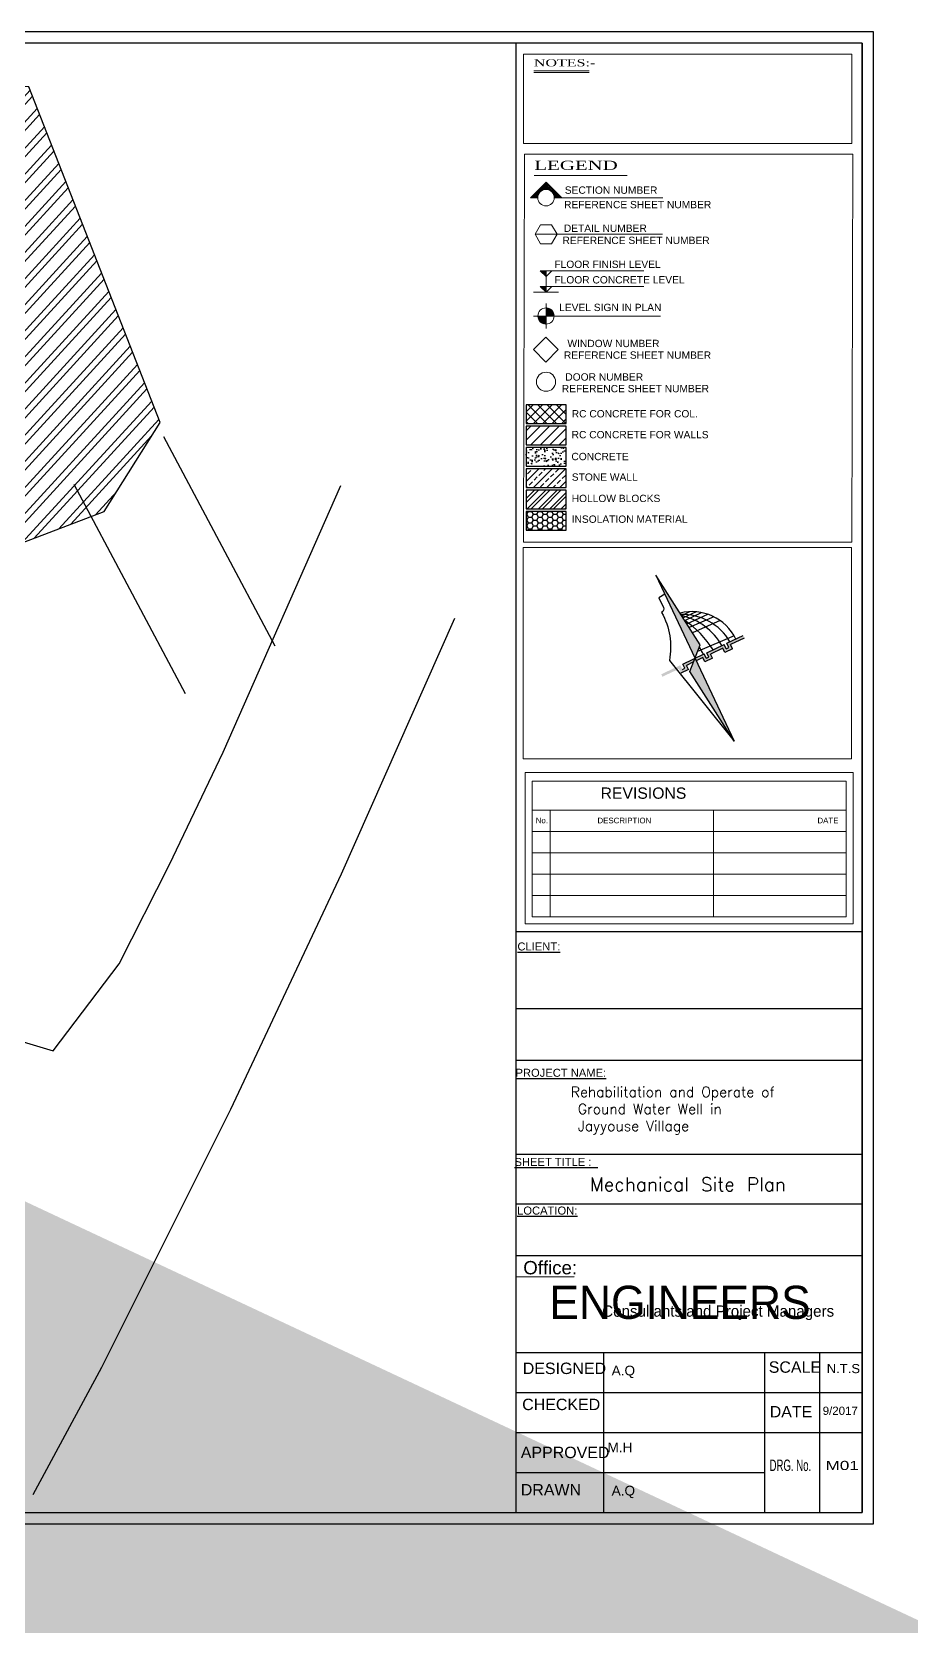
# Model space of a CAD drawing. Header units: inches. Extents: x 191440 to 383551, y 141400 to 284946.
# Drawn here: x 191705.41 to 191728.69, y 141614.04 to 141656.25 of the extents above; entities that cross this region are included whole.
import ezdxf
from ezdxf.enums import TextEntityAlignment as Align

# ---------------------------------------------------------------- set-up
doc = ezdxf.new("R2010")
doc.units = ezdxf.units.IN
doc.header["$MEASUREMENT"] = 0
for name, color, linetype in [('AS', 3, 'Continuous'), ('dim-f', 8, 'Continuous'), ('HOME', 8, 'Continuous'), ('I - Outline', 60, 'Continuous'), ('Sanitary', 6, 'Continuous'), ('VP', 7, 'Continuous')]:
    doc.layers.add(name, color=color, linetype=linetype)
doc.styles.add('5MM', font='simplex.shx', dxfattribs={"height": 1.25})
doc.styles.add('ROMAND10', font='ROMAND.shx', dxfattribs={"height": 0.2})
doc.styles.add('ROMANS', font='romans', dxfattribs={"height": 1})
doc.styles.add('ROMANT', font='romantic.ttf', dxfattribs={"height": 20})
doc.styles.get("Standard").update_dxf_attribs({"font": 'txt.shx', "height": 0.2})
doc.styles.add('STYLE7', font='swissi.ttf')
doc.dimstyles.new('osama', dxfattribs={"dimtxt": 50, "dimasz": 45, "dimexe": 0.18, "dimexo": 0.0625, "dimgap": 0.2, "dimtad": 0, "dimdec": 0, "dimzin": 0, "dimdsep": 46, "dimtxsty": 'ROMANS', "dimcen": 0, "dimse1": 1, "dimse2": 1, "dimclrd": 3, "dimclre": 3, "dimclrt": 5, "dimadec": 0, "dimazin": 0, "dimtfac": 0.6, "dimtdec": 0, "dimtmove": 2, "dimatfit": 3, "dimfxl": 1, "dimtolj": 1, "dimtzin": 0, "dimarcsym": 0})

# ---------------------------------------------------------------- blocks, each defined once
blk = doc.blocks.new('engineers')
at = {"layer": 'dim-f', "char_height": 1.25, "attachment_point": 1, "style": '5MM'}
for s, width, insert in [('\\pt0.5;{\\fGill Sans MT|b0|i0|c0|p34;\\H1.08x;\\C30;\\c2254834;ENGINEERS\\P\\ptz;   \\P\\H0.92593x;  }', 116.5, (16.033, 18.44)), ('{\\fGill Sans MT|b0|i0|c0|p34;\\H1.08x;\\C152;\\c12285479; \\H0.34074x;Consultants and Project Managers}', 11.50217, (17.683, 17.64))]:
    blk.add_mtext_dynamic_manual_height_columns(s, width=width, gutter_width=6.25, heights=[0], dxfattribs=dict(at, insert=insert))
blk = doc.blocks.new('A$C18BE6784')
h = blk.add_hatch(color=1)
h.paths.add_polyline_path([(0, 10.195), (0, 5.097), (0, 5.097), (0.583, 5.652)])
h.paths.add_polyline_path([(0, 5.097), (-0.569, 4.555), (0, 0)])
h = blk.add_hatch(color=1)
h.paths.add_polyline_path([(0, 10.195), (0, 5.097), (0, 5.097), (0.583, 5.652)])
h.paths.add_polyline_path([(0, 5.097), (-0.569, 4.555), (0, 0)])
h = blk.add_hatch(color=3)
h.paths.add_polyline_path([(2.953, 5.097), (1.953, 5.097), (1.953, 4.835), (1.794, 4.835), (1.794, 5.097), (0.725, 5.097), (0.725, 4.835), (0.566, 4.835), (0.566, 5.097), (0, 5.097), (0, 5.097), (0, 4.946), (0.412, 4.946), (0.412, 4.684), (0.874, 4.684), (0.874, 4.946), (1.64, 4.946), (1.64, 4.684), (2.103, 4.684), (2.103, 4.946), (2.953, 4.946)])
h.paths.add_polyline_path([(0, 5.097), (0, 5.097), (-0.745, 5.097), (-0.745, 4.835), (-0.904, 4.835), (-0.904, 5.097), (-1.216, 5.097), (-1.18, 4.946), (-1.058, 4.946), (-1.058, 4.684), (-0.596, 4.684), (-0.596, 4.946), (-0.158, 4.946)])
h.paths.add_polyline_path([(-1.216, 5.097), (-2.075, 5.097), (-2.075, 4.946), (-1.18, 4.946)])
h = blk.add_hatch(color=3)
h.paths.add_polyline_path([(2.953, 5.097), (1.953, 5.097), (1.953, 4.835), (1.794, 4.835), (1.794, 5.097), (0.725, 5.097), (0.725, 4.835), (0.566, 4.835), (0.566, 5.097), (0, 5.097), (0, 5.097), (0, 4.946), (0.412, 4.946), (0.412, 4.684), (0.874, 4.684), (0.874, 4.946), (1.64, 4.946), (1.64, 4.684), (2.103, 4.684), (2.103, 4.946), (2.953, 4.946)])
h.paths.add_polyline_path([(0, 5.097), (0, 5.097), (-0.745, 5.097), (-0.745, 4.835), (-0.904, 4.835), (-0.904, 5.097), (-1.216, 5.097), (-1.18, 4.946), (-1.058, 4.946), (-1.058, 4.684), (-0.596, 4.684), (-0.596, 4.946), (-0.158, 4.946)])
h.paths.add_polyline_path([(-1.216, 5.097), (-2.075, 5.097), (-2.075, 4.946), (-1.18, 4.946)])
for p, q in [((0.832, 7.569), (0.339, 7.556)), ((0.832, 7.569), (0.339, 7.556)), ((1.162, 7.407), (0.358, 7.407)), ((1.162, 7.407), (0.358, 7.407)), ((0.379, 7.246), (1.416, 7.239)), ((0.379, 7.246), (1.416, 7.239)), ((0.406, 7.032), (1.685, 7.011)), ((0.406, 7.032), (1.685, 7.011)), ((1.93, 6.739), (0.439, 6.773)), ((1.93, 6.739), (0.439, 6.773)), ((2.162, 6.392), (0.483, 6.43)), ((2.162, 6.392), (0.483, 6.43)), ((2.498, 5.307), (0.293, 5.376)), ((2.498, 5.307), (0.293, 5.376))]:
    blk.add_line(p, q)
at = {"color": 3}
for p, q in [((-0.596, 4.684), (-1.058, 4.684)), ((-0.596, 4.684), (-1.058, 4.684)), ((-0.904, 4.835), (-0.745, 4.835)), ((-0.904, 4.835), (-0.745, 4.835)), ((-0.745, 5.097), (0.566, 5.097)), ((-0.745, 4.835), (-0.745, 5.097)), ((-0.745, 5.097), (0.566, 5.097)), ((-0.745, 4.835), (-0.745, 5.097)), ((-0.158, 4.946), (-0.596, 4.946)), ((-0.596, 4.684), (-0.596, 4.946)), ((-0.158, 4.946), (-0.596, 4.946)), ((-0.596, 4.684), (-0.596, 4.946)), ((0.412, 4.946), (0, 4.946)), ((0.412, 4.946), (0, 4.946)), ((0.412, 4.684), (0.412, 4.946)), ((0.412, 4.684), (0.412, 4.946)), ((0.874, 4.684), (0.412, 4.684)), ((0.874, 4.684), (0.412, 4.684)), ((0.566, 4.835), (0.566, 5.097)), ((0.566, 4.835), (0.566, 5.097)), ((0.566, 4.835), (0.725, 4.835)), ((0.566, 4.835), (0.725, 4.835)), ((0.725, 5.097), (1.794, 5.097)), ((0.725, 4.835), (0.725, 5.097)), ((0.725, 5.097), (1.794, 5.097)), ((0.725, 4.835), (0.725, 5.097)), ((1.64, 4.946), (0.874, 4.946)), ((0.874, 4.684), (0.874, 4.946)), ((1.64, 4.946), (0.874, 4.946)), ((0.874, 4.684), (0.874, 4.946)), ((1.64, 4.684), (1.64, 4.946)), ((1.64, 4.684), (1.64, 4.946)), ((2.103, 4.684), (1.64, 4.684)), ((2.103, 4.684), (1.64, 4.684)), ((1.794, 4.835), (1.794, 5.097)), ((1.794, 4.835), (1.794, 5.097)), ((1.794, 4.835), (1.953, 4.835)), ((1.794, 4.835), (1.953, 4.835)), ((1.953, 5.097), (2.953, 5.097)), ((1.953, 4.835), (1.953, 5.097)), ((1.953, 5.097), (2.953, 5.097)), ((1.953, 4.835), (1.953, 5.097)), ((2.953, 4.946), (2.103, 4.946)), ((2.103, 4.684), (2.103, 4.946)), ((2.953, 4.946), (2.103, 4.946)), ((2.103, 4.684), (2.103, 4.946))]:
    blk.add_line(p, q, dxfattribs=at)
at = {"color": 1}
blk.add_lwpolyline([(0, 10.195), (0, 0), (-0.569, 4.555), (0.583, 5.652), (0, 10.195)], dxfattribs=at)
blk.add_lwpolyline([(0, 10.195), (0, 0), (-0.569, 4.555), (0.583, 5.652), (0, 10.195)], dxfattribs=at)
blk.add_lwpolyline([(0, 9.034), (-0.378, 8.997), (-0.378, 8.399, -0.373571), (-0.594, 8.194, -0.17897), (-1.337, 5.604), (0, 0)], format="xyb")
blk.add_lwpolyline([(0, 9.034), (-0.378, 8.997), (-0.378, 8.399, -0.373571), (-0.594, 8.194, -0.17897), (-1.337, 5.604), (0, 0)], format="xyb")
for centre, radius, start, end in [((-0.197, 5.067), 2.705, 0.64029, 79.04621), ((-0.197, 5.067), 2.705, 0.64029, 79.04621), ((-0.926, 4.825), 3.084, 5.05852, 66.01702), ((-0.926, 4.825), 3.084, 5.05852, 66.01702), ((-1.772, 4.849), 3.433, 4.14076, 52.06066), ((-1.772, 4.849), 3.433, 4.14076, 52.06066), ((-4.358, 4.433), 5.509, 6.92812, 30.71525), ((-4.358, 4.433), 5.509, 6.92812, 30.71525), ((-9.094, 4.766), 9.612, 1.97731, 4.73572), ((-9.094, 4.766), 9.612, 1.97731, 4.73572)]:
    blk.add_arc(centre, radius, start, end)

msp = doc.modelspace()

# ---------------------------------------------------------------- hatches: boundary and pattern name
at = {"layer": 'HOME'}
h = msp.add_hatch(dxfattribs=at)
h.set_pattern_fill('ANSI32', color=256, scale=0.049, angle=2.519415)
h.set_pattern_definition([(47.5194149, (46187.5836, -43365.69344), (-0.344212591, 0.3151982199), []), (47.5194149, (46187.8034, -43365.68377), (-0.344212591, 0.3151982199), [])])
h.paths.add_polyline_path([(191695.84798, 141652.45142), (191695.5274, 141652.2728), (191695.2147, 141652.83402), (191691.94846, 141651.18138), (191693.29673, 141648.51671), (191691.90256, 141647.81129), (191694.38504, 141642.90499), (191696.67094, 141644.00554), (191697.92624, 141641.39822), (191700.6357, 141640.99769), (191707.32819, 141643.55267), (191708.80603, 141645.90575), (191705.32675, 141654.79327), (191702.9342, 141654.96379), (191701.59169, 141654.26888), (191701.31939, 141654.79494)])
at = {"layer": 'I - Outline'}
h = msp.add_hatch(dxfattribs=at)
h.set_pattern_fill('ANSI37', color=8, scale=1.411978)
h.set_pattern_definition([(45, (190816.17322, 141619.47754), (-0.124802422, 0.124802422), []), (135, (190816.17322, 141619.47754), (-0.124802422, -0.124802422), [])])
h.paths.add_polyline_path([(191719.55689, 141646.37573), (191718.49791, 141646.37573), (191718.49791, 141645.88154), (191719.55689, 141645.88154)])
h = msp.add_hatch(dxfattribs=at)
h.set_pattern_fill('ANSI31', color=8, scale=1.411978)
h.set_pattern_definition([(45, (190816.17322, 141619.47754), (-0.124802422, 0.124802422), [])])
h.paths.add_polyline_path([(191719.55689, 141645.31674), (191719.55689, 141645.81094), (191718.49791, 141645.81094), (191718.49791, 141645.31674)])
h = msp.add_hatch(dxfattribs=at)
h.set_pattern_fill('AR-CONC', color=8, scale=0.042359)
h.set_pattern_definition([(50, (190816.17322, 141619.47754), (0.30382673, -0.026581394), [0.03176951, -0.34946461]), (355, (190816.17322, 141619.47754), (-0.05877416, 0.31862367), [0.02541561, -0.27957169]), (100.451444, (190816.19854, 141619.47533), (0.24505257, 0.29204228), [0.02699993, -0.29699922]), (46.1842, (190816.17322, 141619.56226), (0.45207645, -0.07011289), [0.04765426, -0.52419691]), (96.635635, (190816.2109, 141619.5564), (0.3959167, 0.41263027), [0.04049992, -0.44549908]), (351.184164, (190816.17322, 141619.56226), (0.3959167, 0.41263027), [0.03812341, -0.41935753]), (21, (190816.21558, 141619.54108), (0.25284593, -0.17054673), [0.03176951, -0.34946461]), (326, (190816.21558, 141619.54108), (0.10306678, 0.30716882), [0.02541561, -0.27957169]), (71.451445, (190816.23665, 141619.52687), (0.35591271, 0.13662209), [0.02699993, -0.29699922]), (37.5, (190816.17322, 141619.47754), (0.005150835, 0.141011662), [0, -0.27618294, 0, -0.283807623, 0, -0.28063067]), (7.5, (190816.17322, 141619.47754), (0.111434537, 0.167070224), [0, -0.161812704, 0, -0.269829038, 0, -0.10695735]), (327.5, (190816.07876, 141619.47754), (0.226123696, -0.009554096), [0, -0.105898367, 0, -0.330402904, 0, -0.438419238]), (317.5, (190816.0364, 141619.47754), (0.24703385, 0.042403816), [0, -0.137667877, 0, -0.219421416, 0, -0.3113412])])
h.paths.add_polyline_path([(191719.55689, 141645.24615), (191718.49791, 141645.24615), (191718.49791, 141644.75195), (191719.55689, 141644.75195)])
h = msp.add_hatch(dxfattribs=at)
h.set_pattern_fill('ANSI33', color=8, scale=0.988385)
h.set_pattern_definition([(45, (190816.17322, 141619.47754), (-0.17472339, 0.17472339), []), (45, (190816.34795, 141619.47754), (-0.17472339, 0.17472339), [0.123548094, -0.061774047])])
h.paths.add_polyline_path([(191719.55689, 141644.68135), (191718.49791, 141644.68135), (191718.49791, 141644.18716), (191719.55689, 141644.18716)])
h = msp.add_hatch(dxfattribs=at)
h.set_pattern_fill('ANSI32', color=8, scale=0.564791)
h.set_pattern_definition([(45, (190816.17322, 141619.47754), (-0.149762906, 0.149762906), []), (45, (190816.27307, 141619.47754), (-0.149762906, 0.149762906), [])])
h.paths.add_polyline_path([(191719.55689, 141644.11656), (191718.49791, 141644.11656), (191718.49791, 141643.62237), (191719.55689, 141643.62237)])
h = msp.add_hatch(dxfattribs=at)
h.set_pattern_fill('HONEY', color=8, scale=0.705989)
h.set_pattern_definition([(0, (190816.173224, 141619.47754), (0.132372958, 0.076425563), [0.088248639, -0.176497278]), (120, (190816.173224, 141619.47754), (-0.132372958, 0.076425563), [0.088248639, -0.176497278]), (60, (190816.173224, 141619.47754), (0, 0.152851126), [-0.176497278, 0.088248639])])
h.paths.add_polyline_path([(191719.55689, 141643.55177), (191718.49791, 141643.55177), (191718.49791, 141643.05758), (191719.55689, 141643.05758)])

# ---------------------------------------------------------------- linework, layer by layer
msp.add_lwpolyline([(191727.69337, 141656.24678), (191670.19337, 141656.24678), (191670.19337, 141616.74678), (191727.69337, 141616.74678), (191727.69337, 141656.24678)])
msp.add_lwpolyline([(191727.39337, 141655.94678), (191670.49337, 141655.94678), (191670.49337, 141617.04678), (191727.39337, 141617.04678)], close=True)
at = {"layer": 'AS', "flags": 128}
msp.add_lwpolyline([(191692.37971, 141617.5146), (191693.46147, 141617.83489), (191697.96995, 141618.99219), (191698.58627, 141619.93119), (191699.62037, 141622.29493), (191702.70179, 141630.24707), (191705.97621, 141629.27531), (191707.72339, 141631.57209), (191709.05589, 141634.20621), (191710.47266, 141637.17736), (191713.59524, 141644.23945)], dxfattribs=at)
at = {"layer": 'AS', "elevation": 2.025, "flags": 128}
msp.add_lwpolyline([(191716.59894, 141640.71808), (191713.59678, 141633.94457), (191710.66871, 141627.71684), (191707.25472, 141620.88516), (191705.43235, 141617.5146)], dxfattribs=at)
at = {"layer": 'HOME'}
for p, q in [((191708.89408, 141645.53339, -220.765), (191711.84309, 141639.98994, -220.765)), ((191706.52258, 141644.2718, -220.765), (191709.47158, 141638.72835, -220.765))]:
    msp.add_line(p, q, dxfattribs=at)
at = {"layer": 'HOME', "elevation": 3.777, "flags": 128}
msp.add_lwpolyline([(191705.32675, 141654.79327), (191702.9342, 141654.96379), (191701.59169, 141654.26888), (191701.31939, 141654.79494), (191695.84798, 141652.45142), (191695.5274, 141652.2728), (191695.2147, 141652.83402), (191691.94846, 141651.18138), (191693.29673, 141648.51671), (191691.90256, 141647.81129), (191694.38504, 141642.90499), (191696.67094, 141644.00554), (191697.92624, 141641.39822), (191700.6357, 141640.99769), (191707.32819, 141643.55267), (191708.80603, 141645.90575), (191705.32675, 141654.79327)], dxfattribs=at)
at = {"layer": 'I - Outline', "color": 7}
for p, q in [((191718.22978, 141617.04678), (191718.23038, 141655.94666)), ((191727.39337, 141655.94678), (191727.39337, 141617.04678)), ((191727.40016, 141632.41846), (191718.22931, 141632.41833)), ((191727.38366, 141630.3854), (191718.23069, 141630.38528)), ((191718.23008, 141629.02215), (191727.40105, 141629.02227)), ((191718.23008, 141629.02215), (191727.40105, 141629.02227)), ((191727.39336, 141626.52582), (191718.22991, 141626.52592)), ((191718.22965, 141625.21896), (191727.40035, 141625.21909)), ((191727.40053, 141623.84865), (191718.22968, 141623.84853)), ((191718.22979, 141621.28488), (191727.40049, 141621.285)), ((191720.54528, 141621.28491), (191720.54536, 141617.04678)), ((191724.8065, 141621.28494), (191724.80658, 141617.04678)), ((191726.26379, 141621.28499), (191726.26387, 141617.04678)), ((191718.2298, 141620.22589), (191727.4005, 141620.22602)), ((191718.22982, 141619.16691), (191727.40052, 141619.16704)), ((191718.22983, 141618.10793), (191724.80656, 141618.10805))]:
    msp.add_line(p, q, dxfattribs=at)
at = {"layer": 'I - Outline', "color": 8, "lineweight": 0}
for p, q in [((191718.43014, 141653.29436), (191718.43038, 141655.65295)), ((191718.43038, 141655.65295), (191727.1223, 141655.65306)), ((191727.1223, 141655.65306), (191727.12206, 141653.29448)), ((191718.69977, 141655.21729), (191720.1628, 141655.21731)), ((191718.69977, 141655.16913), (191720.1628, 141655.16916)), ((191727.12206, 141653.29448), (191718.43014, 141653.29436)), ((191718.43033, 141642.74166), (191718.45848, 141653.01197)), ((191718.45848, 141653.01197), (191727.1504, 141653.01208)), ((191727.1504, 141653.01208), (191727.12225, 141642.74178)), ((191718.7097, 141652.44723), (191721.17247, 141652.44728)), ((191718.92384, 141652.05015), (191718.86662, 141652.10737)), ((191718.95673, 141652.06401), (191718.88999, 141652.13074)), ((191718.99467, 141652.07281), (191718.91336, 141652.15412)), ((191718.92451, 141652.0505), (191719.02483, 141652.15082)), ((191718.99338, 141652.07262), (191719.02483, 141652.10407)), ((191719.09908, 141652.06189), (191719.02483, 141652.13615)), ((191719.08163, 141652.06739), (191719.15619, 141652.14195)), ((191719.11597, 141652.05498), (191719.17956, 141652.11858)), ((191719.14597, 141652.03823), (191719.20294, 141652.0952)), ((191718.80641, 141651.85648), (191718.61573, 141651.85648)), ((191718.65006, 141651.85648), (191718.6329, 141651.87364)), ((191718.6968, 141651.85648), (191718.65627, 141651.89701)), ((191718.74355, 141651.85648), (191718.67964, 141651.92038)), ((191718.7903, 141651.85648), (191718.70301, 141651.94376)), ((191718.80831, 141651.88521), (191718.72639, 141651.96713)), ((191718.7305, 141651.85648), (191718.83081, 141651.9568)), ((191718.8169, 141651.92336), (191718.74976, 141651.9905)), ((191718.83061, 141651.9564), (191718.77313, 141652.01388)), ((191718.77724, 141651.85648), (191718.80869, 141651.88793)), ((191718.84845, 141651.98531), (191718.7965, 141652.03725)), ((191718.86998, 141652.01052), (191718.81987, 141652.06062)), ((191718.89507, 141652.03218), (191718.84325, 141652.084)), ((191719.03985, 141652.07438), (191719.02483, 141652.0894)), ((191719.17219, 141652.01771), (191719.22631, 141652.07183)), ((191719.19484, 141651.99361), (191719.24968, 141652.04846)), ((191719.21387, 141651.9659), (191719.27306, 141652.02509)), ((191719.22895, 141651.93423), (191719.29643, 141652.00171)), ((191719.3045, 141651.85649), (191719.23024, 141651.93074)), ((191719.2393, 141651.89784), (191719.3198, 141651.97834)), ((191719.25775, 141651.85649), (191719.24273, 141651.8715)), ((191722.11709, 141651.85654), (191719.24325, 141651.85649)), ((191719.2447, 141651.85649), (191719.34318, 141651.95497)), ((191719.29144, 141651.85649), (191719.36655, 141651.9316)), ((191719.33819, 141651.85649), (191719.38992, 141651.90823)), ((191719.38493, 141651.85649), (191719.4133, 141651.88485)), ((191719.43168, 141651.85649), (191719.43667, 141651.86148)), ((191718.87899, 141651.14167), (191718.73313, 141650.88904)), ((191722.1079, 141650.8891), (191718.73313, 141650.88904)), ((191718.73313, 141650.88904), (191718.879, 141650.6364)), ((191719.17071, 141651.14168), (191718.87899, 141651.14167)), ((191719.31657, 141650.88905), (191719.17071, 141651.14168)), ((191719.17072, 141650.63641), (191719.31657, 141650.88905)), ((191718.879, 141650.6364), (191719.17072, 141650.63641)), ((191718.8685, 141649.9209), (191721.61693, 141649.92096)), ((191719.02487, 141649.77086), (191718.8685, 141649.9209)), ((191718.87586, 141649.91384), (191718.88292, 141649.92091)), ((191718.88381, 141649.90621), (191718.89851, 141649.92091)), ((191718.89176, 141649.89858), (191718.91409, 141649.92091)), ((191718.89972, 141649.89095), (191718.92967, 141649.92091)), ((191718.90767, 141649.88332), (191718.94525, 141649.92091)), ((191718.91562, 141649.87569), (191718.96083, 141649.92091)), ((191718.92357, 141649.86806), (191718.97641, 141649.92091)), ((191718.93152, 141649.86043), (191718.992, 141649.92091)), ((191718.93948, 141649.8528), (191719.00758, 141649.92091)), ((191718.94743, 141649.84517), (191719.02316, 141649.92091)), ((191718.95538, 141649.83754), (191719.02487, 141649.90704)), ((191718.96333, 141649.82991), (191719.02487, 141649.89145)), ((191718.97128, 141649.82228), (191719.02487, 141649.87587)), ((191718.97924, 141649.81465), (191719.02487, 141649.86029)), ((191718.98719, 141649.80702), (191719.02487, 141649.84471)), ((191718.99514, 141649.79939), (191719.02487, 141649.82913)), ((191719.00309, 141649.79176), (191719.02487, 141649.81354)), ((191719.01104, 141649.78413), (191719.02487, 141649.79796)), ((191719.019, 141649.7765), (191719.02487, 141649.78238)), ((191719.02487, 141649.92091), (191719.02488, 141649.35932)), ((191719.02487, 141649.77086), (191719.18124, 141649.92091)), ((191718.69382, 141649.35931), (191719.35594, 141649.35932)), ((191718.86851, 141649.50936), (191721.61694, 141649.50941)), ((191719.02488, 141649.35932), (191718.86851, 141649.50936)), ((191718.87259, 141649.50544), (191718.87651, 141649.50936)), ((191718.88054, 141649.49781), (191718.89209, 141649.50936)), ((191718.8885, 141649.49018), (191718.90767, 141649.50936)), ((191718.89645, 141649.48255), (191718.92326, 141649.50936)), ((191718.9044, 141649.47492), (191718.93884, 141649.50936)), ((191718.91235, 141649.46729), (191718.95442, 141649.50936)), ((191718.9203, 141649.45966), (191718.97, 141649.50936)), ((191718.92826, 141649.45203), (191718.98558, 141649.50936)), ((191718.93621, 141649.4444), (191719.00117, 141649.50936)), ((191718.94416, 141649.43677), (191719.01675, 141649.50936)), ((191718.95211, 141649.42914), (191719.02488, 141649.50191)), ((191718.96006, 141649.42151), (191719.02488, 141649.48633)), ((191718.96802, 141649.41388), (191719.02488, 141649.47074)), ((191718.97597, 141649.40625), (191719.02488, 141649.45516)), ((191718.98392, 141649.39862), (191719.02488, 141649.43958)), ((191718.99187, 141649.39099), (191719.02488, 141649.424)), ((191718.99982, 141649.38336), (191719.02488, 141649.40842)), ((191719.00777, 141649.37573), (191719.02488, 141649.39283)), ((191719.01573, 141649.3681), (191719.02488, 141649.37725)), ((191719.02368, 141649.36047), (191719.02488, 141649.36167)), ((191719.02488, 141649.35932), (191719.18125, 141649.50936)), ((191718.69383, 141648.72484), (191722.0595, 141648.7249)), ((191718.81075, 141648.71123), (191718.82436, 141648.72484)), ((191718.81213, 141648.69703), (191718.83994, 141648.72484)), ((191718.81431, 141648.68363), (191718.85552, 141648.72484)), ((191718.8172, 141648.67094), (191718.8711, 141648.72484)), ((191718.82071, 141648.65887), (191718.88669, 141648.72484)), ((191718.8248, 141648.64737), (191718.90227, 141648.72484)), ((191718.8294, 141648.63639), (191718.91785, 141648.72484)), ((191718.83449, 141648.6259), (191718.93343, 141648.72485)), ((191718.84005, 141648.61588), (191718.94901, 141648.72485)), ((191718.84605, 141648.60629), (191718.9646, 141648.72485)), ((191718.85247, 141648.59713), (191718.98018, 141648.72485)), ((191718.8593, 141648.58838), (191718.99576, 141648.72485)), ((191718.86654, 141648.58004), (191719.01134, 141648.72485)), ((191718.87419, 141648.57211), (191719.02489, 141648.72282)), ((191719.02489, 141649.05591), (191719.0249, 141648.39379)), ((191719.02489, 141648.92538), (191719.0385, 141648.93899)), ((191719.02489, 141648.9098), (191719.0527, 141648.93761)), ((191719.02489, 141648.89422), (191719.0661, 141648.93543)), ((191719.02489, 141648.87863), (191719.07879, 141648.93254)), ((191719.02489, 141648.86305), (191719.09086, 141648.92903)), ((191719.02489, 141648.84747), (191719.10236, 141648.92495)), ((191719.02489, 141648.83189), (191719.11334, 141648.92034)), ((191719.02489, 141648.81631), (191719.12383, 141648.91525)), ((191719.02489, 141648.80073), (191719.13386, 141648.90969)), ((191719.02489, 141648.78514), (191719.14344, 141648.9037)), ((191719.02489, 141648.76956), (191719.1526, 141648.89728)), ((191719.02489, 141648.75398), (191719.16135, 141648.89044)), ((191719.02489, 141648.7384), (191719.16969, 141648.8832)), ((191719.02692, 141648.72485), (191719.17763, 141648.87556)), ((191719.04251, 141648.72485), (191719.18517, 141648.86751)), ((191719.05809, 141648.72485), (191719.1923, 141648.85907)), ((191719.07367, 141648.72485), (191719.19903, 141648.85022)), ((191719.08925, 141648.72485), (191719.20534, 141648.84095)), ((191719.10483, 141648.72485), (191719.21123, 141648.83125)), ((191719.12041, 141648.72485), (191719.21666, 141648.8211)), ((191719.136, 141648.72485), (191719.22163, 141648.81049)), ((191719.15158, 141648.72485), (191719.2261, 141648.79938)), ((191719.16716, 141648.72485), (191719.23004, 141648.78773)), ((191719.18274, 141648.72485), (191719.2334, 141648.77551)), ((191719.19832, 141648.72485), (191719.23611, 141648.76264)), ((191719.21391, 141648.72485), (191719.2381, 141648.74904)), ((191719.22949, 141648.72485), (191719.23924, 141648.73461)), ((191718.88223, 141648.56457), (191719.02489, 141648.70723)), ((191718.89068, 141648.55743), (191719.02489, 141648.69165)), ((191718.89953, 141648.5507), (191719.02489, 141648.67607)), ((191718.9088, 141648.54439), (191719.02489, 141648.66049)), ((191718.9185, 141648.53851), (191719.02489, 141648.64491)), ((191718.92864, 141648.53307), (191719.02489, 141648.62932)), ((191718.93926, 141648.5281), (191719.02489, 141648.61374)), ((191718.95037, 141648.52363), (191719.02489, 141648.59816)), ((191718.96201, 141648.51969), (191719.02489, 141648.58258)), ((191718.97424, 141648.51634), (191719.0249, 141648.567)), ((191718.98711, 141648.51363), (191719.0249, 141648.55142)), ((191719.0007, 141648.51164), (191719.0249, 141648.53583)), ((191719.01514, 141648.5105), (191719.0249, 141648.52025)), ((191719.02146, 141648.16217), (191718.69385, 141647.83455)), ((191719.34908, 141647.83456), (191719.02146, 141648.16217)), ((191718.69385, 141647.83455), (191719.02147, 141647.50694)), ((191719.02147, 141647.50694), (191719.34908, 141647.83456)), ((191718.42134, 141642.59498), (191727.11326, 141642.5951)), ((191718.42145, 141636.99871), (191718.42134, 141642.59498)), ((191727.12225, 141642.74178), (191718.43033, 141642.74166)), ((191727.11326, 141642.5951), (191727.11337, 141636.99883)), ((191727.11337, 141636.99883), (191718.42145, 141636.99871)), ((191718.46869, 141636.63647), (191727.16061, 141636.63659)), ((191718.46877, 141632.63205), (191718.46869, 141636.63647)), ((191727.16061, 141636.63659), (191727.16069, 141632.63217)), ((191718.65832, 141636.41246), (191726.97099, 141636.41257)), ((191718.65839, 141632.81609), (191718.65832, 141636.41246)), ((191726.97099, 141636.41257), (191726.97106, 141632.8162)), ((191718.65834, 141635.64156), (191726.97101, 141635.64167)), ((191719.13449, 141635.64157), (191719.13454, 141632.8161)), ((191723.46326, 141635.64165), (191723.46332, 141632.81618)), ((191718.65835, 141635.07647), (191726.97102, 141635.07658)), ((191718.65836, 141634.51137), (191726.97103, 141634.51148)), ((191718.65837, 141633.94628), (191726.97104, 141633.94639)), ((191718.65838, 141633.38119), (191726.97105, 141633.3813)), ((191726.97106, 141632.8162), (191718.65839, 141632.81609)), ((191727.16069, 141632.63217), (191718.46877, 141632.63205))]:
    msp.add_line(p, q, dxfattribs=at)
at = {"layer": 'I - Outline', "color": 8}
for p, q in [((191718.61573, 141651.85648), (191719.02869, 141652.26945)), ((191718.63701, 141651.85648), (191719.02482, 141652.24431)), ((191718.68375, 141651.85648), (191719.02483, 141652.19756)), ((191719.02483, 141652.0894), (191718.93674, 141652.17749)), ((191719.02483, 141652.13615), (191718.96011, 141652.20086)), ((191719.02483, 141652.18289), (191718.98348, 141652.22424)), ((191719.02483, 141652.22964), (191719.00685, 141652.24761)), ((191719.02483, 141652.0749), (191719.02482, 141652.26558)), ((191719.02482, 141652.24431), (191719.03932, 141652.25881)), ((191719.02483, 141652.19756), (191719.0627, 141652.23544)), ((191719.39799, 141651.85649), (191719.02483, 141652.22964)), ((191719.02483, 141652.15082), (191719.08607, 141652.21207)), ((191719.02483, 141652.10407), (191719.10944, 141652.18869)), ((191719.35124, 141651.85649), (191719.02483, 141652.18289)), ((191719.44166, 141651.85649), (191719.02869, 141652.26945)), ((191719.04174, 141652.07425), (191719.13282, 141652.16532))]:
    msp.add_line(p, q, dxfattribs=at)
at = {"layer": 'I - Outline', "color": 4}
msp.add_line((191718.22988, 141623.28987), (191719.76867, 141623.29476), dxfattribs=at)
at = {"layer": 'I - Outline', "color": 8}
for points in [[(191719.55689, 141646.37573), (191718.49791, 141646.37573), (191718.49791, 141645.88154), (191719.55689, 141645.88154)], [(191719.55689, 141645.81094), (191718.49791, 141645.81094), (191718.49791, 141645.31674), (191719.55689, 141645.31674)], [(191719.55689, 141645.24615), (191718.49791, 141645.24615), (191718.49791, 141644.75195), (191719.55689, 141644.75195)], [(191719.55689, 141644.68135), (191718.49791, 141644.68135), (191718.49791, 141644.18716), (191719.55689, 141644.18716)], [(191719.55689, 141644.11656), (191718.49791, 141644.11656), (191718.49791, 141643.62237), (191719.55689, 141643.62237)], [(191719.55689, 141643.55177), (191718.49791, 141643.55177), (191718.49791, 141643.05758), (191719.55689, 141643.05758)]]:
    msp.add_lwpolyline(points, close=True, dxfattribs=at)
at = {"layer": 'I - Outline', "color": 8, "lineweight": 0}
for centre, radius in [((191719.02483, 141651.85648), 0.21842), ((191719.02489, 141648.72485), 0.21457), ((191719.02493, 141646.98436), 0.25338)]:
    msp.add_circle(centre, radius, dxfattribs=at)

# ---------------------------------------------------------------- block references
at = {"layer": 'I - Outline'}
for name, p, xscale, yscale, zscale, rotation in [('A$C18BE6784', (191724.00744, 141637.46657), 0.4765426499250019, 0.4765426499250019, 0.4765426499250019, 25.27292007163545), ('engineers', (191708.68204, 141611.05417), 0.6506395646974747, 0.6506395646974747, 0.6506395646974747, 0.0010941101885149)]:
    msp.add_blockref(name, p, dxfattribs=dict(at, xscale=xscale, yscale=yscale, zscale=zscale, rotation=rotation))

# ---------------------------------------------------------------- texts
at = {"layer": 'I - Outline', "color": 7, "style": 'ROMANT', "width": 1.5}
for s, height, p in [('NOTES:-', 0.187366, (191718.70312, 141655.33392)), ('LEGEND', 0.243576, (191718.71708, 141652.59289))]:
    msp.add_text(s, height=height, rotation=0.001094, dxfattribs=at).set_placement(p)
at = {"layer": 'I - Outline', "color": 8, "lineweight": 0, "style": 'STYLE7'}
for s, height, p in [('SECTION NUMBER', 0.1939171, (191719.52123, 141651.96108)), ('REFERENCE SHEET NUMBER', 0.1939171, (191719.5031, 141651.57787)), ('REFERENCE SHEET NUMBER', 0.1939171, (191719.45988, 141650.6306)), ('DETAIL NUMBER', 0.1939171, (191719.49616, 141650.95198)), ('FLOOR FINISH LEVEL', 0.1939171, (191719.2461, 141649.99692)), ('FLOOR CONCRETE LEVEL', 0.1939171, (191719.24631, 141649.58693)), ('LEVEL SIGN IN PLAN', 0.1939171, (191719.37112, 141648.85556)), ('WINDOW NUMBER', 0.1939171, (191719.59114, 141647.90195)), ('REFERENCE SHEET NUMBER', 0.1939171, (191719.4982, 141647.59342)), ('DOOR NUMBER', 0.1939171, (191719.53532, 141647.01443)), ('REFERENCE SHEET NUMBER', 0.1939171, (191719.44238, 141646.70589)), ('RC CONCRETE FOR COL.', 0.1939171, (191719.70525, 141646.04036)), ('RC CONCRETE FOR WALLS', 0.1939171, (191719.70283, 141645.48726)), ('CONCRETE', 0.193917, (191719.69694, 141644.90851)), ('STONE WALL', 0.193917, (191719.70693, 141644.36403)), ('HOLLOW BLOCKS', 0.1939171, (191719.70366, 141643.79922)), ('INSOLATION MATERIAL', 0.1939171, (191719.70367, 141643.25028)), ('A.Q', 0.257433, (191720.76277, 141620.67885)), ('M.H', 0.257433, (191720.65471, 141618.64326)), ('A.Q', 0.257433, (191720.76283, 141617.4997))]:
    msp.add_text(s, height=height, rotation=0.001094, dxfattribs=at).set_placement(p)
at = {"layer": 'I - Outline', "color": 4, "style": 'STYLE7'}
for s, height, p in [('REVISIONS', 0.298334, (191720.47038, 141635.94486)), ('No.', 0.149167, (191718.75256, 141635.29612)), ('DESCRIPTION', 0.149167, (191720.38722, 141635.29423)), ('DATE', 0.149167, (191726.21213, 141635.29444)), ('Office:', 0.352995, (191718.42218, 141623.35487)), ('DESIGNED', 0.302446, (191718.40932, 141620.71528)), ('SCALE', 0.302446, (191724.92241, 141620.74832)), ('CHECKED', 0.302446, (191718.39358, 141619.75994)), ('DATE', 0.302446, (191724.94802, 141619.5668)), ('9/2017', 0.217759, (191726.35088, 141619.63454)), ('APPROVED', 0.302446, (191718.35671, 141618.48916)), ('DRAWN', 0.302446, (191718.35671, 141617.50077))]:
    msp.add_text(s, height=height, rotation=0.001094, dxfattribs=at).set_placement(p)
for s, height, p in [('%%UCLIENT:', 0.211797, (191718.83481, 141631.92881)), ('%%UPROJECT NAME:', 0.2117967, (191719.41677, 141628.58482)), ('%%USHEET TITLE :  ', 0.2117967, (191719.2922, 141626.22422)), ('%%ULOCATION:', 0.2117967, (191719.05721, 141624.93716))]:
    msp.add_text(s, height=height, rotation=0.001094, dxfattribs=at).set_placement(p, align=Align.CENTER)
for s, height, width, p, p2 in [('N.T.S', 0.241957, 1.099588, (191726.45831, 141620.73876), (191727.34064, 141620.73877)), ('DRG. No.', 0.302446, 0.621053, (191724.94348, 141618.14803), (191726.04639, 141618.14806)), ('M01', 0.241957, 1.351658, (191726.42632, 141618.1739), (191727.30865, 141618.17392))]:
    msp.add_text(s, height=height, rotation=0.001094, dxfattribs=dict(at, width=width)).set_placement(p, p2, align=Align.FIT)
at = {"layer": 'VP', "insert": (191719.68178, 141628.31855), "char_height": 0.2703926, "width": 6.5840601, "attachment_point": 1, "style": 'ROMAND10'}
msp.add_mtext('Rehabilitation and Operate of\\P Ground Water Well in\\P Jayyouse Village\\P', dxfattribs=at)
at = {"layer": 'VP', "insert": (191722.78007, 141625.55751), "char_height": 0.36, "attachment_point": 8}
msp.add_mtext_dynamic_manual_height_columns('Mechanical Site Plan', width=506.4403967, gutter_width=1, heights=[0], dxfattribs=at)

# ---------------------------------------------------------------- leaders
at = {"layer": 'Sanitary', "ltscale": 0.5}
msp.add_leader([(191678.33977, 141637.89256, -220.765), (191679.53991, 141637.06911, -220.765), (191680.00201, 141637.01726, -220.765)], dimstyle='osama', override={"dimasz": 100, "dimgap": 0.09}, dxfattribs=at)

doc.saveas('drawing.dxf')
